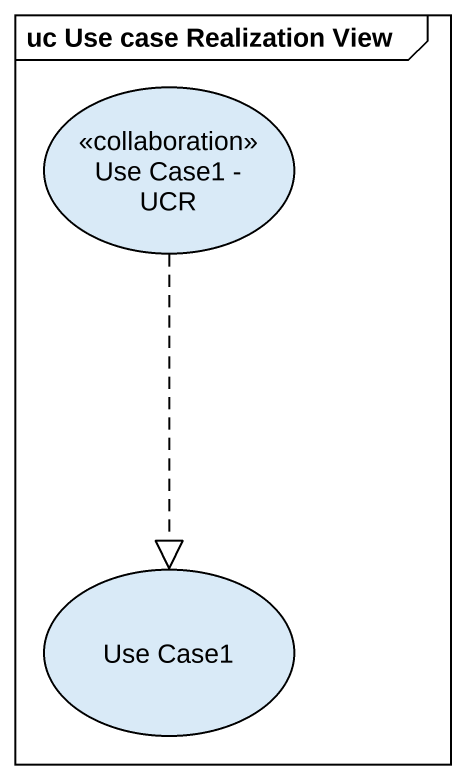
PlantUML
@startuml
mainframe uc Use case Realization View
usecase "Use Case1 - UCR" as Use_Case1_UCR <<collaboration>>
usecase "Use Case1" as Use_Case1
Use_Case1_UCR ..|> Use_Case1
@enduml
